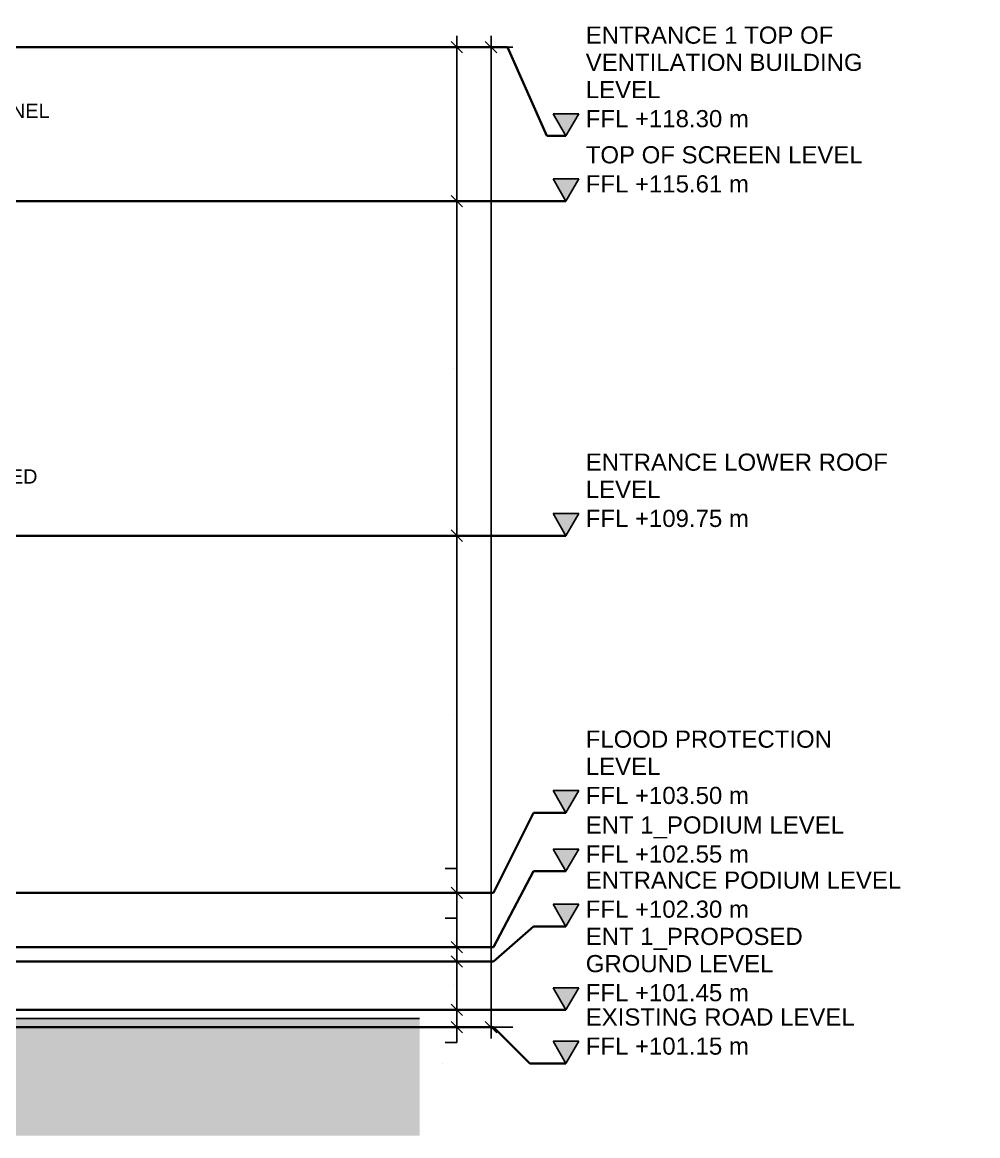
# Model space of a CAD drawing. Header units: millimetres. Extents: x -153298 to 620751, y -313239 to 250031.
# Drawn here: x 93852 to 110568, y -228646 to -209160 of the extents above; entities that cross this region are included whole.
import ezdxf

# ---------------------------------------------------------------- set-up
doc = ezdxf.new("R2010")
doc.units = ezdxf.units.MM
doc.linetypes.add('Centre', pattern=[31.75, 6.35, -4.7625, 15.875, -4.7625])
for name, color, linetype, lineweight in [('A-ANNO-DIMS', 7, 'Continuous', 9), ('A-DETL-GENF', 7, 'Continuous', 35), ('A-DETL-THIN', 7, 'Continuous', 25), ('A-FLOR-LEVL', 7, 'Continuous', 35), ('G-ANNO-TEXT', 7, 'Continuous', 9)]:
    doc.layers.add(name, color=color, linetype=linetype, lineweight=lineweight)
doc.styles.add('Arial_1', font='arial.ttf', dxfattribs={"height": 250})
doc.styles.add('Arial_2', font='arial.ttf', dxfattribs={"height": 3})
doc.dimstyles.new('DPA-DIM-3_0_T-T', dxfattribs={"dimscale": 304.8, "dimtxt": 306.07782, "dimasz": 0.656168, "dimexe": 0.656168, "dimexo": 0.0625, "dimgap": 0.164042, "dimtad": 1, "dimdec": 0, "dimzin": 0, "dimdsep": 46, "dimtxsty": 'Arial_2', "dimblk1": 'OBLIQUE', "dimblk2": 'OBLIQUE', "dimsah": 1, "dimcen": 0.09, "dimdle": 0.656168, "dimclrd": 7, "dimclre": 7, "dimclrt": 7, "dimadec": 8, "dimazin": 0, "dimtfac": 1, "dimtdec": 4, "dimtix": 1, "dimtmove": 0, "dimatfit": 3, "dimfxl": 1.312336, "dimfxlon": 1, "dimtvp": 1, "dimtolj": 1, "dimtzin": 0, "dimarcsym": 2})
doc.dimstyles.new('DPA-DIM-3_0_T-T_1', dxfattribs={"dimscale": 304.8, "dimtxt": 306.07782, "dimasz": 0.656168, "dimexe": 0.656168, "dimexo": 0.0625, "dimgap": 0.164042, "dimtad": 1, "dimdec": 0, "dimzin": 0, "dimdsep": 46, "dimtxsty": 'Arial_2', "dimblk1": 'OBLIQUE', "dimblk2": 'OBLIQUE', "dimsah": 1, "dimcen": 0.09, "dimdle": 0.656168, "dimclrd": 7, "dimclre": 7, "dimclrt": 7, "dimadec": 8, "dimazin": 0, "dimtfac": 1, "dimtdec": 4, "dimtix": 1, "dimtmove": 1, "dimatfit": 3, "dimfxl": 1.312336, "dimfxlon": 1, "dimtvp": 1, "dimtolj": 1, "dimtzin": 0, "dimarcsym": 2})

# ---------------------------------------------------------------- blocks, each defined once
blk = doc.blocks.new('Level - ARC - Level-3654792-2150-01 ENTRANCE 1 ELEVATION 4')
at = {"layer": 'A-FLOR-LEVL'}
blk.add_hatch(color=7, dxfattribs=at).paths.add_polyline_path([(36236, 104266), (36012, 103877), (35787, 104266)])
at = {"layer": 'A-FLOR-LEVL', "color": 7, "lineweight": 25}
for p, q in [((36236, 104266), (35787, 104266)), ((35787, 104266), (36012, 103877)), ((36012, 103877), (36236, 104266))]:
    blk.add_line(p, q, dxfattribs=at)
blk = doc.blocks.new('_Oblique')
at = {"color": 7, "linetype": 'ByBlock', "lineweight": -2}
blk.add_line((-0.5, -0.5), (0.5, 0.5), dxfattribs=at)
blk = doc.blocks.new('*D4592')
at = {"layer": 'A-ANNO-DIMS', "color": 7, "lineweight": -2, "transparency": 16777216}
for p, q in [((102053, -209395), (102053, -226945)), ((102434, -209595), (101853, -209595)), ((102434, -226745), (101853, -226745))]:
    blk.add_line(p, q, dxfattribs=at)
at = {"layer": 'DEFPOINTS', "color": 7, "transparency": 16777216}
for p in [(102453, -209595), (102053, -226745), (102453, -226745)]:
    blk.add_point(p, dxfattribs=at)
at = {"layer": 'A-ANNO-DIMS', "color": 7, "lineweight": -2, "transparency": 16777216, "xscale": 200, "yscale": 200, "zscale": 200}
for p, rotation in [((102053, -209595), 90), ((102053, -226745), 270)]:
    blk.add_blockref('_Oblique', p, dxfattribs=dict(at, rotation=rotation))
at = {"layer": 'A-ANNO-DIMS', "color": 7, "transparency": 16777216, "insert": (102001, -218170), "char_height": 3, "width": 1384.41, "attachment_point": 5, "rotation": 90, "style": 'Arial_2'}
blk.add_mtext('\\A1;17150', dxfattribs=at)
blk = doc.blocks.new('*D4593')
at = {"layer": 'A-ANNO-DIMS', "color": 7, "lineweight": -2, "transparency": 16777216}
for p, q in [((101453, -209395), (101453, -212490)), ((101834, -209595), (101253, -209595)), ((101834, -212290), (101253, -212290))]:
    blk.add_line(p, q, dxfattribs=at)
at = {"layer": 'DEFPOINTS', "color": 7, "transparency": 16777216}
for p in [(101853, -209595), (101453, -212290), (101853, -212290)]:
    blk.add_point(p, dxfattribs=at)
at = {"layer": 'A-ANNO-DIMS', "color": 7, "lineweight": -2, "transparency": 16777216, "xscale": 200, "yscale": 200, "zscale": 200}
for p, rotation in [((101453, -209595), 90), ((101453, -212290), 270)]:
    blk.add_blockref('_Oblique', p, dxfattribs=dict(at, rotation=rotation))
at = {"layer": 'A-ANNO-DIMS', "color": 7, "transparency": 16777216, "insert": (101401, -210943), "char_height": 3, "width": 1107.53, "attachment_point": 5, "rotation": 90, "style": 'Arial_2'}
blk.add_mtext('\\A1;2695', dxfattribs=at)
blk = doc.blocks.new('*D4594')
at = {"layer": 'A-ANNO-DIMS', "color": 7, "lineweight": -2, "transparency": 16777216}
for p, q in [((101453, -212090), (101453, -218345)), ((101834, -212290), (101253, -212290)), ((101834, -218145), (101253, -218145))]:
    blk.add_line(p, q, dxfattribs=at)
at = {"layer": 'DEFPOINTS', "color": 7, "transparency": 16777216}
for p in [(101853, -212290), (101453, -218145), (101853, -218145)]:
    blk.add_point(p, dxfattribs=at)
at = {"layer": 'A-ANNO-DIMS', "color": 7, "lineweight": -2, "transparency": 16777216, "xscale": 200, "yscale": 200, "zscale": 200}
for p, rotation in [((101453, -212290), 90), ((101453, -218145), 270)]:
    blk.add_blockref('_Oblique', p, dxfattribs=dict(at, rotation=rotation))
at = {"layer": 'A-ANNO-DIMS', "color": 7, "transparency": 16777216, "insert": (101401, -215218), "char_height": 3, "width": 1107.53, "attachment_point": 5, "rotation": 90, "style": 'Arial_2'}
blk.add_mtext('\\A1;5855', dxfattribs=at)
blk = doc.blocks.new('*D4595')
at = {"layer": 'A-ANNO-DIMS', "color": 7, "lineweight": -2, "transparency": 16777216}
for p, q in [((101453, -217945), (101453, -224595)), ((101834, -218145), (101253, -218145)), ((101834, -224395), (101253, -224395))]:
    blk.add_line(p, q, dxfattribs=at)
at = {"layer": 'DEFPOINTS', "color": 7, "transparency": 16777216}
for p in [(101853, -218145), (101453, -224395), (101853, -224395)]:
    blk.add_point(p, dxfattribs=at)
at = {"layer": 'A-ANNO-DIMS', "color": 7, "lineweight": -2, "transparency": 16777216, "xscale": 200, "yscale": 200, "zscale": 200}
for p, rotation in [((101453, -218145), 90), ((101453, -224395), 270)]:
    blk.add_blockref('_Oblique', p, dxfattribs=dict(at, rotation=rotation))
at = {"layer": 'A-ANNO-DIMS', "color": 7, "transparency": 16777216, "insert": (101401, -221270), "char_height": 3, "width": 1107.53, "attachment_point": 5, "rotation": 90, "style": 'Arial_2'}
blk.add_mtext('\\A1;6250', dxfattribs=at)
blk = doc.blocks.new('*D4596')
at = {"layer": 'A-ANNO-DIMS', "color": 7, "lineweight": -2, "transparency": 16777216}
for p, q in [((101253, -223972), (101453, -223972)), ((101453, -223972), (101453, -224395)), ((101453, -224195), (101453, -225545)), ((101834, -224395), (101253, -224395)), ((101834, -225345), (101253, -225345))]:
    blk.add_line(p, q, dxfattribs=at)
at = {"layer": 'DEFPOINTS', "color": 7, "transparency": 16777216}
for p in [(101853, -224395), (101453, -225345), (101853, -225345)]:
    blk.add_point(p, dxfattribs=at)
at = {"layer": 'A-ANNO-DIMS', "color": 7, "lineweight": -2, "transparency": 16777216, "xscale": 200, "yscale": 200, "zscale": 200}
for p, rotation in [((101453, -224395), 90), ((101453, -225345), 270)]:
    blk.add_blockref('_Oblique', p, dxfattribs=dict(at, rotation=rotation))
at = {"layer": 'A-ANNO-DIMS', "color": 7, "transparency": 16777216, "insert": (101197, -224336), "char_height": 3, "width": 830.65, "attachment_point": 1, "rotation": 90, "line_spacing_factor": 0.941778, "style": 'Arial_2'}
blk.add_mtext('\\A1;950', dxfattribs=at)
blk = doc.blocks.new('*D4597')
at = {"layer": 'A-ANNO-DIMS', "color": 7, "lineweight": -2, "transparency": 16777216}
for p, q in [((101253, -224836), (101453, -224836)), ((101453, -224836), (101453, -225345)), ((101453, -225145), (101453, -225795)), ((101834, -225345), (101253, -225345)), ((101834, -225595), (101253, -225595))]:
    blk.add_line(p, q, dxfattribs=at)
at = {"layer": 'DEFPOINTS', "color": 7, "transparency": 16777216}
for p in [(101853, -225345), (101453, -225595), (101853, -225595)]:
    blk.add_point(p, dxfattribs=at)
at = {"layer": 'A-ANNO-DIMS', "color": 7, "lineweight": -2, "transparency": 16777216, "xscale": 200, "yscale": 200, "zscale": 200}
for p, rotation in [((101453, -225345), 90), ((101453, -225595), 270)]:
    blk.add_blockref('_Oblique', p, dxfattribs=dict(at, rotation=rotation))
at = {"layer": 'A-ANNO-DIMS', "color": 7, "transparency": 16777216, "insert": (101197, -225200), "char_height": 3, "width": 830.65, "attachment_point": 1, "rotation": 90, "line_spacing_factor": 0.941778, "style": 'Arial_2'}
blk.add_mtext('\\A1;250', dxfattribs=at)
blk = doc.blocks.new('*D4598')
at = {"layer": 'A-ANNO-DIMS', "color": 7, "lineweight": -2, "transparency": 16777216}
for p, q in [((101453, -225395), (101453, -226645)), ((101834, -225595), (101253, -225595)), ((101834, -226445), (101253, -226445))]:
    blk.add_line(p, q, dxfattribs=at)
at = {"layer": 'DEFPOINTS', "color": 7, "transparency": 16777216}
for p in [(101853, -225595), (101453, -226445), (101853, -226445)]:
    blk.add_point(p, dxfattribs=at)
at = {"layer": 'A-ANNO-DIMS', "color": 7, "lineweight": -2, "transparency": 16777216, "xscale": 200, "yscale": 200, "zscale": 200}
for p, rotation in [((101453, -225595), 90), ((101453, -226445), 270)]:
    blk.add_blockref('_Oblique', p, dxfattribs=dict(at, rotation=rotation))
at = {"layer": 'A-ANNO-DIMS', "color": 7, "transparency": 16777216, "insert": (101401, -226020), "char_height": 3, "width": 830.65, "attachment_point": 5, "rotation": 90, "style": 'Arial_2'}
blk.add_mtext('\\A1;850', dxfattribs=at)
blk = doc.blocks.new('*D4599')
at = {"layer": 'A-ANNO-DIMS', "color": 7, "lineweight": -2, "transparency": 16777216}
for p, q in [((101453, -226245), (101453, -226945)), ((101834, -226445), (101253, -226445)), ((101834, -226745), (101253, -226745)), ((101453, -227016), (101453, -226745)), ((101253, -227016), (101453, -227016))]:
    blk.add_line(p, q, dxfattribs=at)
at = {"layer": 'DEFPOINTS', "color": 7, "transparency": 16777216}
for p in [(101853, -226445), (101453, -226745), (101853, -226745)]:
    blk.add_point(p, dxfattribs=at)
at = {"layer": 'A-ANNO-DIMS', "color": 7, "lineweight": -2, "transparency": 16777216, "xscale": 200, "yscale": 200, "zscale": 200}
for p, rotation in [((101453, -226445), 90), ((101453, -226745), 270)]:
    blk.add_blockref('_Oblique', p, dxfattribs=dict(at, rotation=rotation))
at = {"layer": 'A-ANNO-DIMS', "color": 7, "transparency": 16777216, "insert": (101197, -227379), "char_height": 3, "width": 830.65, "attachment_point": 1, "rotation": 90, "line_spacing_factor": 0.941778, "style": 'Arial_2'}
blk.add_mtext('\\A1;300', dxfattribs=at)

msp = doc.modelspace()

# ---------------------------------------------------------------- hatches: boundary and pattern name
at = {"layer": 'A-DETL-GENF', "lineweight": 9}
h = msp.add_hatch(dxfattribs=at)
h.set_pattern_fill('FP_13', style=0, pattern_type=2)
h.set_pattern_definition([(45, (67238.43, -327895.2), (0, 449.0128), [317.5, -317.5]), (45, (67154.24, -327811), (0, 449.0128), [317.5, -317.5]), (45, (67070.05, -327726.82), (0, 449.0128), [317.5, -317.5]), (135, (67070.05, -327670.7), (-449.0128, 3e-14), [317.5, -317.5]), (135, (67154.24, -327586.5), (-449.0128, 3e-14), [317.5, -317.5]), (135, (67238.43, -327502.3), (-449.0128, 3e-14), [317.5, -317.5])])
h.paths.add_polyline_path([(60826.1637, -228646.2825), (100801.9779, -228646.2825), (100801.9779, -226595.1981), (74524.6534, -226595.1981), (74524.6534, -226745.1981), (61790.1108, -226745.1981), (61790.1108, -226595.1981), (60826.1637, -226595.1981), (60826.1637, -227395.3646)])

# ---------------------------------------------------------------- linework, layer by layer
at = {"layer": 'A-DETL-THIN', "color": 7}
msp.add_line((100801.9779, -226595.1981), (74524.6534, -226595.1981), dxfattribs=at)
at = {"layer": 'A-FLOR-LEVL', "color": 7, "linetype": 'Centre'}
for p, q in [((60861.2198, -209595.1981), (102339.1881, -209595.1981)), ((60861.2198, -212290.0775), (103364.1634, -212290.0775)), ((60861.2198, -218145.1981), (103364.1634, -218145.1981)), ((60861.2198, -224395.1981), (102094.1634, -224395.1981)), ((60861.2198, -225345.1981), (102094.1634, -225345.1981)), ((60861.2198, -225595.1981), (102094.1634, -225595.1981)), ((60861.2198, -226445.1981), (103364.1634, -226445.1981)), ((60861.2198, -226745.1981), (102094.1634, -226745.1981))]:
    msp.add_line(p, q, dxfattribs=at)
at = {"layer": 'A-FLOR-LEVL', "color": 7}
for p, q in [((102339.1881, -209595.1981), (103028.2792, -211149.0407)), ((103028.2792, -211149.0407), (103364.1634, -211149.0407)), ((102094.1634, -224395.1981), (102798.9449, -222993.1606)), ((102798.9449, -222993.1606), (103364.1634, -222993.1606)), ((102094.1634, -225345.1981), (102798.9449, -224018.7323)), ((102798.9449, -224018.7323), (103364.1634, -224018.7323)), ((102094.1634, -225595.1981), (102798.9449, -224983.6829)), ((102798.9449, -224983.6829), (103364.1634, -224983.6829)), ((102094.1634, -226745.1981), (102729.1634, -227380.1981)), ((102729.1634, -227380.1981), (103364.1634, -227380.1981))]:
    msp.add_line(p, q, dxfattribs=at)

# ---------------------------------------------------------------- block references
at = {"layer": 'A-FLOR-LEVL', "color": 7, "lineweight": 25}
for p in [(67352.626, -315025.5064), (67352.626, -316166.5432), (67352.626, -322021.6638), (67352.626, -327895.1981), (67352.626, -330321.6638), (67352.626, -331256.6638)]:
    msp.add_blockref('Level - ARC - Level-3654792-2150-01 ENTRANCE 1 ELEVATION 4', p, dxfattribs=at)

# ---------------------------------------------------------------- texts
at = {"layer": 'A-FLOR-LEVL', "color": 7, "char_height": 300, "attachment_point": 1, "style": 'Arial_2', "bg_fill": 3, "box_fill_scale": 1.25, "bg_fill_color": 256, "bg_fill_true_color": 13158600, "bg_fill_transparency": 0}
for s, insert, width in [('ENTRANCE 1 TOP OF', (103710.4888, -209234.6312), 5331.221875), ('TOP OF SCREEN LEVEL', (103710.4888, -211328.668), 5964.555), ('ENTRANCE LOWER ROOF', (103710.4888, -216707.7885), 6517.719375), ('FLOOD PROTECTION', (103710.4888, -221555.7511), 5299.154375), ('ENT 1_PODIUM LEVEL', (103710.4888, -223057.3228), 5563.71125), ('ENT 1_PROPOSED', (103710.4888, -225007.7885), 4673.838125)]:
    msp.add_mtext(s, dxfattribs=dict(at, insert=insert, width=width))
at = {"layer": 'G-ANNO-TEXT', "color": 7, "char_height": 250, "attachment_point": 1, "style": 'Arial_1'}
for s, insert, width in [('PRECAST CONCRETE PANEL', (89383.6621, -210583.3175), 5988.605625), ('PERFORMANCE LOUVERED', (89383.6621, -216983.3175), 5708.015)]:
    msp.add_mtext(s, dxfattribs=dict(at, insert=insert, width=width))

# ---------------------------------------------------------------- dimensions: what is measured, and where the dimension line sits
at = {"layer": 'A-ANNO-DIMS', "color": 7}
for base, p1, p2, override, picture, middle in [((101452.6979, -212290.0775), (101852.6979, -209595.1981), (101852.6979, -212290.0775), {"dimpost": '<>', "dimclrd": 7, "dimclre": 7, "dimclrt": 7, "dimfxl": 2694.879433}, '*D4593', (101401.1662, -210942.6378)), ((102052.6979, -226745.1981), (102452.6979, -209595.1981), (102452.6979, -226745.1981), {"dimpost": '<>', "dimclrd": 7, "dimclre": 7, "dimclrt": 7, "dimfxl": 17150}, '*D4592', (102001.1662, -218170.1981)), ((101452.6979, -218145.1981), (101852.6979, -212290.0775), (101852.6979, -218145.1981), {"dimpost": '<>', "dimclrd": 7, "dimclre": 7, "dimclrt": 7, "dimfxl": 5855.120567}, '*D4594', (101401.1662, -215217.6378)), ((101452.6979, -224395.1981), (101852.6979, -218145.1981), (101852.6979, -224395.1981), {"dimpost": '<>', "dimclrd": 7, "dimclre": 7, "dimclrt": 7, "dimfxl": 6250}, '*D4595', (101401.1662, -221270.1981)), ((101452.6979, -226445.1981), (101852.6979, -225595.1981), (101852.6979, -226445.1981), {"dimpost": '<>', "dimclrd": 7, "dimclre": 7, "dimclrt": 7, "dimfxl": 850}, '*D4598', (101401.1662, -226020.1981))]:
    dim = msp.add_linear_dim(base=base, p1=p1, p2=p2, angle=90, dimstyle='DPA-DIM-3_0_T-T', override=override, dxfattribs=at)
    dim.commit()
    dim.dimension.update_dxf_attribs({"geometry": picture, "text_midpoint": middle})
for base, p1, p2, override, picture, middle in [((101452.6979, -225345.1981), (101852.6979, -224395.1981), (101852.6979, -225345.1981), {"dimpost": '<>', "dimclrd": 7, "dimclre": 7, "dimclrt": 7, "dimfxl": 950}, '*D4596', (101213.229, -223972.2641)), ((101452.6979, -225595.1981), (101852.6979, -225345.1981), (101852.6979, -225595.1981), {"dimpost": '<>', "dimclrd": 7, "dimclre": 7, "dimclrt": 7, "dimfxl": 250}, '*D4597', (101213.229, -224836.3835)), ((101452.6979, -226745.1981), (101852.6979, -226445.1981), (101852.6979, -226745.1981), {"dimpost": '<>', "dimclrd": 7, "dimclre": 7, "dimclrt": 7, "dimfxl": 300}, '*D4599', (101213.229, -227015.7998))]:
    dim = msp.add_linear_dim(base=base, p1=p1, p2=p2, angle=90, dimstyle='DPA-DIM-3_0_T-T_1', override=override, dxfattribs=at)
    dim.commit()
    dim.dimension.update_dxf_attribs({"geometry": picture, "text_midpoint": middle, "dimtype": 160, "text_rotation": 90})

# ---------------------------------------------------------------- next in the draw order: block references
at = {"layer": 'A-FLOR-LEVL', "color": 7, "lineweight": 25}
for p in [(67352.626, -326869.6264), (67352.626, -328860.1487)]:
    msp.add_blockref('Level - ARC - Level-3654792-2150-01 ENTRANCE 1 ELEVATION 4', p, dxfattribs=at)

# ---------------------------------------------------------------- next in the draw order: texts
at = {"layer": 'A-FLOR-LEVL', "color": 7, "char_height": 300, "attachment_point": 1, "style": 'Arial_2', "bg_fill": 3, "box_fill_scale": 1.25, "bg_fill_color": 256, "bg_fill_true_color": 13158600, "bg_fill_transparency": 0}
for s, insert, width in [('VENTILATION BUILDING', (103710.4888, -209710.8812), 5964.555), ('FFL +115.61 m', (103710.4888, -211837.1817), 3527.425), ('LEVEL', (103710.4888, -217184.0385), 1611.391875), ('LEVEL', (103710.4888, -222032.0011), 1611.391875), ('FFL +102.55 m', (103710.4888, -223565.8366), 3527.425), ('GROUND LEVEL', (103710.4888, -225484.0385), 4032.488125)]:
    msp.add_mtext(s, dxfattribs=dict(at, insert=insert, width=width))

# ---------------------------------------------------------------- next in the draw order: texts
for s, insert, width in [('LEVEL', (103710.4888, -210187.1312), 1611.391875), ('FFL +109.75 m', (103710.4888, -217692.3023), 3527.425), ('FFL +103.50 m', (103710.4888, -222540.2649), 3527.425), ('ENTRANCE PODIUM LEVEL', (103710.4888, -224022.2734), 6782.27625), ('FFL +101.45 m', (103710.4888, -225992.3023), 3527.425)]:
    msp.add_mtext(s, dxfattribs=dict(at, insert=insert, width=width))

# ---------------------------------------------------------------- next in the draw order: texts
for s, insert, width in [('FFL +118.30 m', (103710.4888, -210696.1449), 3527.425), ('FFL +102.30 m', (103710.4888, -224530.7872), 3527.425), ('EXISTING ROAD LEVEL', (103710.4888, -226418.7885), 5780.166875)]:
    msp.add_mtext(s, dxfattribs=dict(at, insert=insert, width=width))

# ---------------------------------------------------------------- next in the draw order: texts
at = {"layer": 'A-FLOR-LEVL', "color": 7, "insert": (103710.4888, -226927.3023), "char_height": 300, "width": 3527.425, "attachment_point": 1, "style": 'Arial_2', "bg_fill": 3, "box_fill_scale": 1.25, "bg_fill_color": 256, "bg_fill_true_color": 13158600, "bg_fill_transparency": 0}
msp.add_mtext('FFL +101.15 m', dxfattribs=at)

doc.saveas('drawing.dxf')
